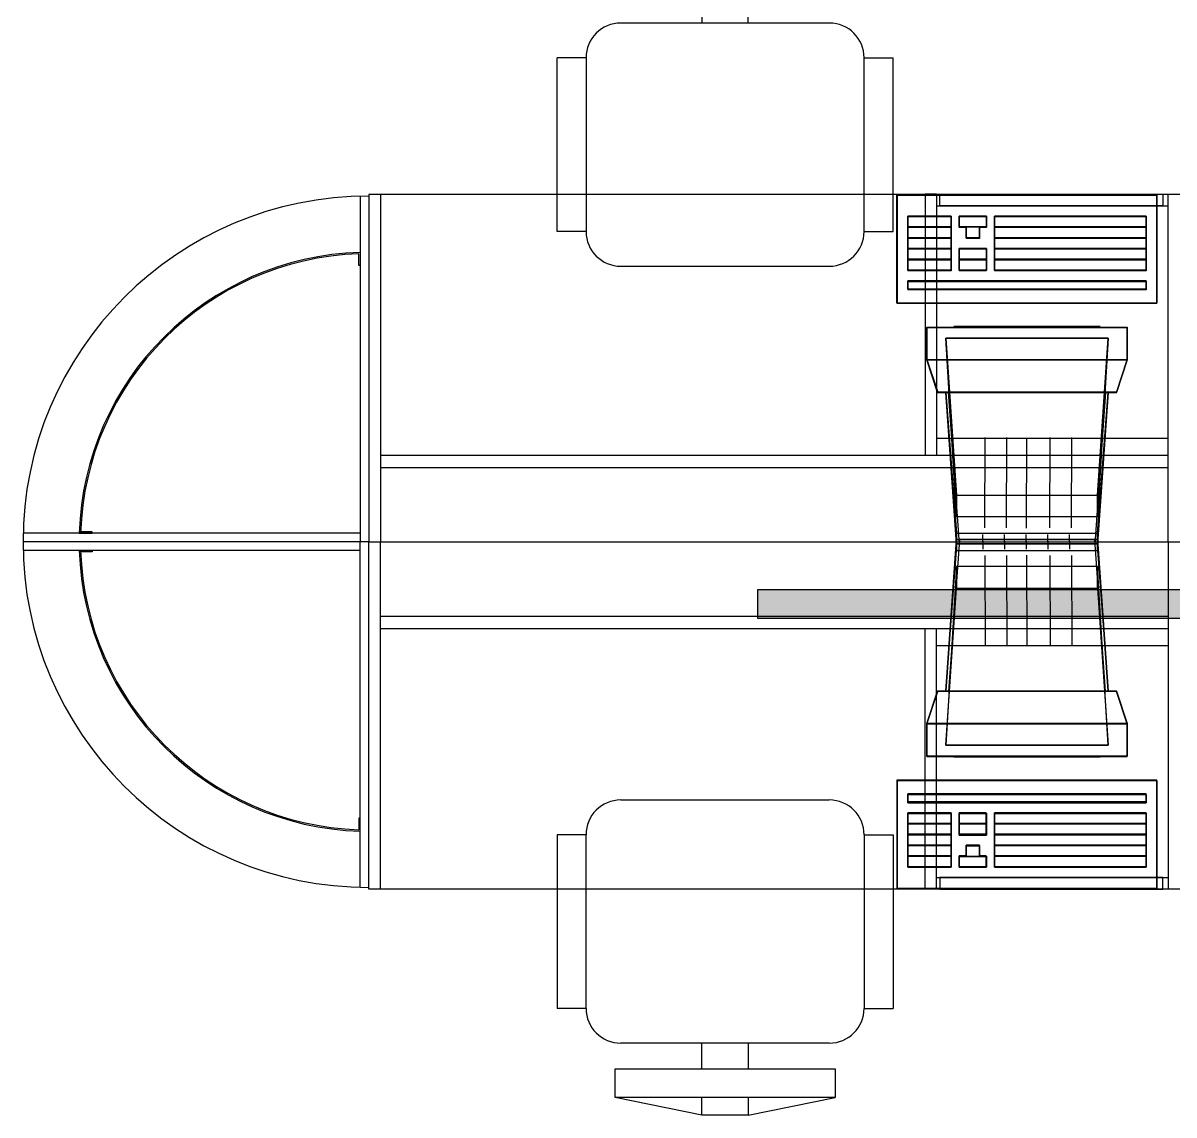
# Model space of a CAD drawing. Header units: metres. Extents: x -11 to 85, y -301 to 135.
# Drawn here: x 43.954 to 45.941, y 34.518 to 36.404 of the extents above; entities that cross this region are included whole.
import ezdxf

# ---------------------------------------------------------------- set-up
doc = ezdxf.new("R2010")
doc.units = ezdxf.units.M
doc.header["$LTSCALE"] = 0.036
for name, color, linetype in [('arxitek corofos', 252, 'Continuous'), ('Epipla', 252, 'Continuous'), ('hatch color', 252, 'Continuous'), ('HLEK_FL001_SYMBOLS', 230, 'Continuous')]:
    doc.layers.add(name, color=color, linetype=linetype)

# ---------------------------------------------------------------- blocks, each defined once
blk = doc.blocks.new('tr.w')
at = {"layer": 'Epipla'}
for p, q in [((90.588, 26.8153), (90.588, 26.7712)), ((90.668, 26.7712), (90.668, 26.8153)), ((90.808, 26.7712), (90.448, 26.7712)), ((90.338, 26.4112), (90.338, 26.7112)), ((90.388, 26.7112), (90.338, 26.7112)), ((90.388, 26.7112), (90.388, 26.4112)), ((90.868, 26.7112), (90.918, 26.7112)), ((90.868, 26.4112), (90.868, 26.7112)), ((90.918, 26.4112), (90.918, 26.7112)), ((89.9981, 26.4723), (89.9981, 25.8753)), ((91.413, 26.4753), (90.013, 26.4753)), ((90.013, 26.4753), (90.013, 25.8753)), ((90.013, 26.4723), (90.013, 25.8753)), ((90.033, 26.4753), (90.033, 25.8753)), ((90.9248, 26.4741), (91.3735, 26.4741)), ((90.9248, 26.2872), (90.9248, 26.4741)), ((90.9732, 26.4754), (90.9732, 26.0251)), ((90.9929, 26.4754), (90.9732, 26.4754)), ((90.9929, 26.4754), (90.9929, 26.0251)), ((90.999, 26.4553), (90.999, 26.4754)), ((90.999, 26.4754), (91.384, 26.4754)), ((91.3735, 26.4741), (91.3735, 26.2872)), ((91.384, 26.4754), (91.384, 26.4553)), ((91.393, 25.8753), (91.393, 26.4753)), ((90.9929, 26.4553), (91.393, 26.4553)), ((91.384, 26.4553), (90.999, 26.4553)), ((91.0182, 26.4367, 0.0001), (90.9435, 26.4367, 0.0001)), ((90.9435, 26.4367, 0.0001), (90.9435, 26.3432, 0.0001)), ((91.0182, 26.4367, 0.0001), (91.0182, 26.3432, 0.0001)), ((91.079, 26.4367, 0.0001), (91.0323, 26.4367, 0.0001)), ((91.0323, 26.4367, 0.0001), (91.0323, 26.418, 0.0001)), ((91.079, 26.4367, 0.0001), (91.079, 26.418, 0.0001)), ((91.093, 26.4367, 0.0001), (91.093, 26.3432, 0.0001)), ((91.3548, 26.4367, 0.0001), (91.093, 26.4367, 0.0001)), ((91.3548, 26.4367, 0.0001), (91.3548, 26.3432, 0.0001)), ((90.388, 26.4112), (90.338, 26.4112)), ((90.868, 26.4112), (90.918, 26.4112)), ((91.0182, 26.418, 0.0001), (90.9435, 26.418, 0.0001)), ((91.044, 26.418, 0.0001), (91.0323, 26.418, 0.0001)), ((91.044, 26.418, 0.0001), (91.044, 26.3993, 0.0001)), ((91.079, 26.418, 0.0001), (91.0673, 26.418, 0.0001)), ((91.0673, 26.418, 0.0001), (91.0673, 26.3993, 0.0001)), ((91.3548, 26.418, 0.0001), (91.093, 26.418, 0.0001)), ((91.0182, 26.3993, 0.0001), (90.9435, 26.3993, 0.0001)), ((91.0673, 26.3993, 0.0001), (91.044, 26.3993, 0.0001)), ((91.3548, 26.3993, 0.0001), (91.093, 26.3993, 0.0001)), ((89.9958, 26.3527), (89.9958, 26.3727)), ((89.9981, 26.375), (89.9981, 26.3527)), ((91.0182, 26.3806, 0.0001), (90.9435, 26.3806, 0.0001)), ((91.079, 26.3806, 0.0001), (91.0323, 26.3806, 0.0001)), ((91.0323, 26.3806, 0.0001), (91.0323, 26.3432, 0.0001)), ((91.079, 26.3806, 0.0001), (91.079, 26.3432, 0.0001)), ((91.3548, 26.3806, 0.0001), (91.093, 26.3806, 0.0001)), ((89.9981, 26.3527), (89.9958, 26.3527)), ((90.448, 26.3512), (90.808, 26.3512)), ((91.0182, 26.3619, 0.0001), (90.9435, 26.3619, 0.0001)), ((91.079, 26.3619, 0.0001), (91.0323, 26.3619, 0.0001)), ((91.3548, 26.3619, 0.0001), (91.093, 26.3619, 0.0001)), ((91.0182, 26.3432, 0.0001), (90.9435, 26.3432, 0.0001)), ((91.079, 26.3432, 0.0001), (91.0323, 26.3432, 0.0001)), ((91.3548, 26.3432, 0.0001), (91.093, 26.3432, 0.0001)), ((90.9435, 26.3245, 0.0001), (90.9435, 26.3105, 0.0001)), ((91.3548, 26.3245, 0.0001), (90.9435, 26.3245, 0.0001)), ((91.3548, 26.3105, 0.0001), (90.9435, 26.3105, 0.0001)), ((91.3548, 26.3245, 0.0001), (91.3548, 26.3105, 0.0001)), ((91.3735, 26.2872), (90.9248, 26.2872)), ((90.9764, 26.2459), (91.3223, 26.2459)), ((90.9764, 26.2459), (90.9764, 26.1898)), ((91.3223, 26.2459), (91.3223, 26.1898)), ((90.9764, 26.1898), (91.3223, 26.1898)), ((90.9764, 26.1898), (90.9951, 26.1337)), ((91.3223, 26.1898), (91.3036, 26.1337)), ((91.3036, 26.1337), (90.9951, 26.1337)), ((91.0325, 25.872), (91.0138, 26.1337)), ((91.2849, 26.1337), (91.2662, 25.872)), ((90.9929, 26.0542), (91.393, 26.0542)), ((90.033, 26.0251), (91.393, 26.0251)), ((90.033, 26.0036), (91.393, 26.0036)), ((89.9981, 25.8902), (89.416, 25.8902)), ((90.013, 25.8753), (89.416, 25.8753)), ((90.013, 25.8753), (89.416, 25.8753)), ((89.9981, 25.2783), (89.9981, 25.8753)), ((90.013, 25.2783), (90.013, 25.8753)), ((90.013, 25.2753), (90.013, 25.8753)), ((90.013, 25.8753), (91.413, 25.8753)), ((90.013, 25.8753), (91.413, 25.8753)), ((90.033, 25.2753), (90.033, 25.8753)), ((91.0325, 25.8787), (91.0138, 25.6169)), ((91.2662, 25.8787), (91.0325, 25.8787)), ((91.2662, 25.872), (91.0325, 25.872)), ((91.2849, 25.6169), (91.2662, 25.8787)), ((91.393, 25.8753), (91.393, 25.2753)), ((89.9981, 25.8604), (89.416, 25.8604)), ((89.5132, 25.8604), (89.5356, 25.8604)), ((89.5356, 25.8581), (89.5156, 25.8581)), ((89.5356, 25.8604), (89.5356, 25.8581)), ((90.033, 25.747), (91.393, 25.747)), ((90.033, 25.7255), (91.393, 25.7255)), ((90.9732, 25.2753), (90.9732, 25.7255)), ((90.9929, 25.2753), (90.9929, 25.7255)), ((90.9929, 25.6964), (91.393, 25.6964)), ((90.9764, 25.5608), (90.9951, 25.6169)), ((91.3036, 25.6169), (90.9951, 25.6169)), ((91.3223, 25.5608), (91.3036, 25.6169)), ((90.9764, 25.5608), (91.3223, 25.5608)), ((90.9764, 25.5047), (90.9764, 25.5608)), ((91.3223, 25.5047), (91.3223, 25.5608)), ((90.9764, 25.5047), (91.3223, 25.5047)), ((91.3735, 25.4635), (90.9248, 25.4635)), ((90.9248, 25.4635), (90.9248, 25.2765)), ((91.3735, 25.2765), (91.3735, 25.4635)), ((91.3548, 25.4401, 0.0001), (90.9435, 25.4401, 0.0001)), ((90.9435, 25.4261, 0.0001), (90.9435, 25.4401, 0.0001)), ((91.3548, 25.4261, 0.0001), (91.3548, 25.4401, 0.0001)), ((90.448, 25.4293), (90.808, 25.4293)), ((91.3548, 25.4261, 0.0001), (90.9435, 25.4261, 0.0001)), ((89.9981, 25.398), (89.9958, 25.398)), ((89.9958, 25.398), (89.9958, 25.3779)), ((89.9981, 25.3756), (89.9981, 25.398)), ((91.0182, 25.4074, 0.0001), (90.9435, 25.4074, 0.0001)), ((90.9435, 25.3139, 0.0001), (90.9435, 25.4074, 0.0001)), ((91.0182, 25.3139, 0.0001), (91.0182, 25.4074, 0.0001)), ((91.079, 25.4074, 0.0001), (91.0323, 25.4074, 0.0001)), ((91.0323, 25.37, 0.0001), (91.0323, 25.4074, 0.0001)), ((91.079, 25.37, 0.0001), (91.079, 25.4074, 0.0001)), ((91.093, 25.3139, 0.0001), (91.093, 25.4074, 0.0001)), ((91.3548, 25.4074, 0.0001), (91.093, 25.4074, 0.0001)), ((91.3548, 25.3139, 0.0001), (91.3548, 25.4074, 0.0001)), ((91.0182, 25.3887, 0.0001), (90.9435, 25.3887, 0.0001)), ((91.079, 25.3887, 0.0001), (91.0323, 25.3887, 0.0001)), ((91.3548, 25.3887, 0.0001), (91.093, 25.3887, 0.0001)), ((90.388, 25.3693), (90.338, 25.3693)), ((90.338, 25.3693), (90.338, 25.0693)), ((90.388, 25.0693), (90.388, 25.3693)), ((90.868, 25.3693), (90.918, 25.3693)), ((90.868, 25.3693), (90.868, 25.0693)), ((90.918, 25.3693), (90.918, 25.0693)), ((91.0182, 25.37, 0.0001), (90.9435, 25.37, 0.0001)), ((91.079, 25.37, 0.0001), (91.0323, 25.37, 0.0001)), ((91.3548, 25.37, 0.0001), (91.093, 25.37, 0.0001)), ((91.0182, 25.3513, 0.0001), (90.9435, 25.3513, 0.0001)), ((91.0673, 25.3513, 0.0001), (91.044, 25.3513, 0.0001)), ((91.044, 25.3326, 0.0001), (91.044, 25.3513, 0.0001)), ((91.0673, 25.3326, 0.0001), (91.0673, 25.3513, 0.0001)), ((91.3548, 25.3513, 0.0001), (91.093, 25.3513, 0.0001)), ((91.0182, 25.3326, 0.0001), (90.9435, 25.3326, 0.0001)), ((91.0323, 25.3139, 0.0001), (91.0323, 25.3326, 0.0001)), ((91.044, 25.3326, 0.0001), (91.0323, 25.3326, 0.0001)), ((91.079, 25.3326, 0.0001), (91.0673, 25.3326, 0.0001)), ((91.079, 25.3139, 0.0001), (91.079, 25.3326, 0.0001)), ((91.3548, 25.3326, 0.0001), (91.093, 25.3326, 0.0001)), ((91.0182, 25.3139, 0.0001), (90.9435, 25.3139, 0.0001)), ((90.9929, 25.2953), (91.393, 25.2953)), ((91.384, 25.2953), (90.999, 25.2953)), ((90.999, 25.2953), (90.999, 25.2752)), ((91.079, 25.3139, 0.0001), (91.0323, 25.3139, 0.0001)), ((91.3548, 25.3139, 0.0001), (91.093, 25.3139, 0.0001)), ((91.384, 25.2752), (91.384, 25.2953)), ((91.413, 25.2753), (90.013, 25.2753)), ((90.9248, 25.2765), (91.3735, 25.2765)), ((90.9929, 25.2753), (90.9732, 25.2753)), ((90.999, 25.2752), (91.384, 25.2752)), ((90.388, 25.0693), (90.338, 25.0693)), ((90.868, 25.0693), (90.918, 25.0693)), ((90.808, 25.0093), (90.448, 25.0093)), ((90.588, 24.9652), (90.588, 25.0093)), ((90.668, 25.0093), (90.668, 24.9652)), ((90.438, 24.9652), (90.818, 24.9652)), ((90.438, 24.9152), (90.438, 24.9652)), ((90.818, 24.9652), (90.818, 24.9152)), ((90.588, 24.8852), (90.438, 24.9152)), ((90.818, 24.9152), (90.438, 24.9152)), ((90.588, 24.8852), (90.588, 24.9152)), ((90.668, 24.9152), (90.668, 24.8852)), ((90.668, 24.8852), (90.818, 24.9152)), ((90.668, 24.8852), (90.588, 24.8852))]:
    blk.add_line(p, q, dxfattribs=at)
at = {"layer": 'Epipla', "extrusion": (1.21853e-17, 0.099504, 0.995037)}
for p, q in [((91.0183, 26.419, 0.0291), (90.9435, 26.419, 0.0291)), ((91.3549, 26.419, 0.0291), (91.0931, 26.419, 0.0291)), ((91.0183, 26.4004, 0.0309), (90.9435, 26.4004, 0.0309)), ((91.3549, 26.4004, 0.0309), (91.0931, 26.4004, 0.0309)), ((91.0183, 26.3818, 0.0328), (90.9435, 26.3818, 0.0328)), ((91.3549, 26.3818, 0.0328), (91.0931, 26.3818, 0.0328)), ((91.0183, 26.3632, 0.0346), (90.9435, 26.3632, 0.0346)), ((91.0791, 26.3632, 0.0346), (91.0324, 26.3632, 0.0346)), ((91.3549, 26.3632, 0.0346), (91.0931, 26.3632, 0.0346))]:
    blk.add_line(p, q, dxfattribs=at)
at = {"layer": 'Epipla', "extrusion": (-2.72784e-15, -0.175791, 0.984428)}
for p, q in [((91.0762, 25.8992, 0.2762), (91.077, 26.0556, 0.3041)), ((91.1137, 25.8992, 0.2762), (91.1145, 26.0556, 0.3041)), ((91.1481, 25.8985, 0.2759), (91.1488, 26.0549, 0.3038)), ((91.1887, 25.8992, 0.2762), (91.1895, 26.0556, 0.3041)), ((91.2262, 25.8992, 0.2762), (91.2269, 26.0556, 0.3041))]:
    blk.add_line(p, q, dxfattribs=at)
at = {"layer": 'Epipla', "extrusion": (-1.22e-16, -0.996241, -0.08663)}
for p, q in [((91.073, 25.8744, 0.2375), (91.073, 25.888, 0.0804)), ((91.1104, 25.8744, 0.2375), (91.1104, 25.888, 0.0804)), ((91.1479, 25.8744, 0.2375), (91.1479, 25.888, 0.0804)), ((91.1854, 25.8744, 0.2375), (91.1854, 25.888, 0.0804)), ((91.2229, 25.8744, 0.2375), (91.2229, 25.888, 0.0804))]:
    blk.add_line(p, q, dxfattribs=at)
at = {"layer": 'Epipla', "extrusion": (2.44001e-16, 0.996241, -0.08663)}
for p, q in [((91.073, 25.8763, 0.2375), (91.073, 25.8626, 0.0804)), ((91.1104, 25.8763, 0.2375), (91.1104, 25.8626, 0.0804)), ((91.1479, 25.8763, 0.2375), (91.1479, 25.8626, 0.0804)), ((91.1854, 25.8763, 0.2375), (91.1854, 25.8626, 0.0804)), ((91.2229, 25.8763, 0.2375), (91.2229, 25.8626, 0.0804))]:
    blk.add_line(p, q, dxfattribs=at)
at = {"layer": 'Epipla', "extrusion": (-2.66326e-15, 0.175791, 0.984428)}
for p, q in [((91.0762, 25.8514, 0.2762), (91.077, 25.695, 0.3041)), ((91.1137, 25.8514, 0.2762), (91.1145, 25.695, 0.3041)), ((91.1481, 25.8522, 0.2759), (91.1488, 25.6957, 0.3038)), ((91.1887, 25.8514, 0.2762), (91.1895, 25.695, 0.3041)), ((91.2262, 25.8514, 0.2762), (91.2269, 25.695, 0.3041))]:
    blk.add_line(p, q, dxfattribs=at)
at = {"layer": 'Epipla', "extrusion": (-2.43706e-17, -0.099504, 0.995037)}
for p, q in [((91.0183, 25.3874, 0.0346), (90.9435, 25.3874, 0.0346)), ((91.0791, 25.3874, 0.0346), (91.0324, 25.3874, 0.0346)), ((91.3549, 25.3874, 0.0346), (91.0931, 25.3874, 0.0346)), ((91.0183, 25.3688, 0.0328), (90.9435, 25.3688, 0.0328)), ((91.3549, 25.3688, 0.0328), (91.0931, 25.3688, 0.0328)), ((91.0183, 25.3502, 0.0309), (90.9435, 25.3502, 0.0309)), ((91.3549, 25.3502, 0.0309), (91.0931, 25.3502, 0.0309)), ((91.0183, 25.3316, 0.0291), (90.9435, 25.3316, 0.0291)), ((91.3549, 25.3316, 0.0291), (91.0931, 25.3316, 0.0291))]:
    blk.add_line(p, q, dxfattribs=at)
at = {"layer": 'Epipla'}
blk.add_lwpolyline([(89.5132, 25.8902), (89.5356, 25.8902), (89.5356, 25.8925), (89.5156, 25.8925)], dxfattribs=at)
for centre, radius, start, end in [((90.448, 26.7112), 0.06, 90, 180), ((90.808, 26.7112), 0.06, 0, 90), ((90.013, 25.8753), 0.597, 90, 180), ((90.448, 26.4112), 0.06, 180, 270), ((90.808, 26.4112), 0.06, 270, 0), ((90.013, 25.8753), 0.5, 91.7106, 178.2894), ((90.013, 25.8753), 0.4977, 91.9761, 178.2894), ((90.013, 25.8753), 0.597, 180, 270), ((90.013, 25.8753), 0.5, 181.7106, 268.2894), ((90.013, 25.8753), 0.4977, 181.7106, 268.0239), ((90.448, 25.3693), 0.06, 90, 180), ((90.808, 25.3693), 0.06, 0, 90), ((90.448, 25.0693), 0.06, 180, 270), ((90.808, 25.0693), 0.06, 270, 0)]:
    blk.add_arc(centre, radius, start, end, dxfattribs=at)
for points, invisible_edges in [([(90.9249, 26.4744, 0.0187), (90.9249, 26.4744), (90.9249, 26.2874)], 12), ([(90.9249, 26.2874), (90.9249, 26.2874, 0.0374), (90.9249, 26.4744, 0.0187)], 12), ([(91.3736, 26.4744, 0.0187), (90.9249, 26.4744, 0.0187), (90.9249, 26.2874, 0.0374)], 12), ([(90.9249, 26.2874, 0.0374), (91.3736, 26.2874, 0.0374), (91.3736, 26.4744, 0.0187)], 12), ([(91.3736, 26.4744), (90.9249, 26.4744), (91.3736, 26.4744, 0.0187)], 6), ([(90.9249, 26.4744, 0.0187), (91.3736, 26.4744, 0.0187), (90.9249, 26.4744)], 6), ([(91.3736, 26.4744, 0.0187), (91.3736, 26.2874, 0.0374), (91.3736, 26.4744)], 6), ([(91.3736, 26.2874), (91.3736, 26.4744), (91.3736, 26.2874, 0.0374)], 6), ([(91.0183, 26.4372, 0.0226), (90.9435, 26.4372, 0.0226), (90.9435, 26.4377, 0.0272)], 12), ([(90.9435, 26.4377, 0.0272), (91.0183, 26.4377, 0.0272), (91.0183, 26.4372, 0.0226)], 12), ([(90.9435, 26.3446, 0.0365), (90.9435, 26.4377, 0.0272), (90.9435, 26.4372, 0.0226)], 12), ([(91.0183, 26.4377, 0.0272), (90.9435, 26.4377, 0.0272), (90.9435, 26.3446, 0.0365)], 12), ([(90.9435, 26.3446, 0.0365), (91.0183, 26.3446, 0.0365), (91.0183, 26.4377, 0.0272)], 12), ([(90.9435, 26.4372, 0.0226), (90.9435, 26.3442, 0.0319), (90.9435, 26.3446, 0.0365)], 12), ([(91.0183, 26.3442, 0.0319), (91.0183, 26.4372, 0.0226), (91.0183, 26.4377, 0.0272)], 12), ([(91.0183, 26.4377, 0.0272), (91.0183, 26.3446, 0.0365), (91.0183, 26.3442, 0.0319)], 12), ([(91.0791, 26.4372, 0.0226), (91.0324, 26.4372, 0.0226), (91.0324, 26.4377, 0.0272)], 12), ([(91.0324, 26.4377, 0.0272), (91.0791, 26.4377, 0.0272), (91.0791, 26.4372, 0.0226)], 12), ([(91.0324, 26.419, 0.0291), (91.0324, 26.4377, 0.0272), (91.0324, 26.4372, 0.0226)], 12), ([(91.0324, 26.419, 0.0291), (91.0791, 26.419, 0.0291), (91.0324, 26.4377, 0.0272)], 6), ([(91.0324, 26.4377, 0.0272), (91.0791, 26.419, 0.0291), (91.0791, 26.4377, 0.0272)], 5), ([(91.0324, 26.4372, 0.0226), (91.0324, 26.4186, 0.0244), (91.0324, 26.419, 0.0291)], 12), ([(91.0791, 26.4186, 0.0244), (91.0791, 26.4372, 0.0226), (91.0791, 26.4377, 0.0272)], 12), ([(91.0791, 26.4377, 0.0272), (91.0791, 26.419, 0.0291), (91.0791, 26.4186, 0.0244)], 12), ([(91.3549, 26.4372, 0.0226), (91.0931, 26.4372, 0.0226), (91.3549, 26.4377, 0.0272)], 6), ([(91.0931, 26.4377, 0.0272), (91.3549, 26.4377, 0.0272), (91.0931, 26.4372, 0.0226)], 6), ([(91.0931, 26.4372, 0.0226), (91.0931, 26.3442, 0.0319), (91.0931, 26.4377, 0.0272)], 6), ([(91.0931, 26.3446, 0.0365), (91.0931, 26.4377, 0.0272), (91.0931, 26.3442, 0.0319)], 6), ([(91.3549, 26.4377, 0.0272), (91.0931, 26.4377, 0.0272), (91.0931, 26.3446, 0.0365)], 12), ([(91.0931, 26.3446, 0.0365), (91.3549, 26.3446, 0.0365), (91.3549, 26.4377, 0.0272)], 12), ([(91.3549, 26.4377, 0.0272), (91.3549, 26.3446, 0.0365), (91.3549, 26.4372, 0.0226)], 6), ([(91.3549, 26.3442, 0.0319), (91.3549, 26.4372, 0.0226), (91.3549, 26.3446, 0.0365)], 6), ([(91.0324, 26.4186, 0.0244), (91.044, 26.4186, 0.0244), (91.044, 26.419, 0.0291)], 12), ([(91.044, 26.419, 0.0291), (91.0324, 26.419, 0.0291), (91.0324, 26.4186, 0.0244)], 12), ([(91.044, 26.4004, 0.0309), (91.044, 26.419, 0.0291), (91.044, 26.4186, 0.0244)], 12), ([(91.0674, 26.4004, 0.0309), (91.0674, 26.419, 0.0291), (91.044, 26.4004, 0.0309)], 6), ([(91.044, 26.419, 0.0291), (91.044, 26.4004, 0.0309), (91.0674, 26.419, 0.0291)], 6), ([(91.044, 26.4186, 0.0244), (91.044, 26.4, 0.0263), (91.044, 26.4004, 0.0309)], 12), ([(91.0791, 26.4186, 0.0244), (91.0791, 26.419, 0.0291), (91.0674, 26.419, 0.0291)], 12), ([(91.0791, 26.4186, 0.0244), (91.0674, 26.419, 0.0291), (91.0674, 26.4186, 0.0244)], 5), ([(91.0674, 26.4, 0.0263), (91.0674, 26.4186, 0.0244), (91.0674, 26.419, 0.0291)], 12), ([(91.0674, 26.419, 0.0291), (91.0674, 26.4004, 0.0309), (91.0674, 26.4, 0.0263)], 12), ([(91.044, 26.4, 0.0263), (91.0674, 26.4, 0.0263), (91.0674, 26.4004, 0.0309)], 12), ([(91.0674, 26.4004, 0.0309), (91.044, 26.4004, 0.0309), (91.044, 26.4, 0.0263)], 12), ([(91.0791, 26.3814, 0.0281), (91.0324, 26.3814, 0.0281), (91.0324, 26.3818, 0.0328)], 12), ([(91.0324, 26.3818, 0.0328), (91.0791, 26.3818, 0.0328), (91.0791, 26.3814, 0.0281)], 12), ([(91.0324, 26.3446, 0.0365), (91.0324, 26.3818, 0.0328), (91.0324, 26.3814, 0.0281)], 12), ([(91.0791, 26.3818, 0.0328), (91.0324, 26.3818, 0.0328), (91.0324, 26.3446, 0.0365)], 12), ([(91.0324, 26.3446, 0.0365), (91.0791, 26.3446, 0.0365), (91.0791, 26.3818, 0.0328)], 12), ([(91.0324, 26.3814, 0.0281), (91.0324, 26.3442, 0.0319), (91.0324, 26.3446, 0.0365)], 12), ([(91.0791, 26.3442, 0.0319), (91.0791, 26.3814, 0.0281), (91.0791, 26.3818, 0.0328)], 12), ([(91.0791, 26.3818, 0.0328), (91.0791, 26.3446, 0.0365), (91.0791, 26.3442, 0.0319)], 12), ([(90.9435, 26.3442, 0.0319), (91.0183, 26.3442, 0.0319), (91.0183, 26.3446, 0.0365)], 12), ([(91.0183, 26.3446, 0.0365), (90.9435, 26.3446, 0.0365), (90.9435, 26.3442, 0.0319)], 12), ([(91.0324, 26.3442, 0.0319), (91.0791, 26.3442, 0.0319), (91.0791, 26.3446, 0.0365)], 12), ([(91.0791, 26.3446, 0.0365), (91.0324, 26.3446, 0.0365), (91.0324, 26.3442, 0.0319)], 12), ([(91.0931, 26.3442, 0.0319), (91.3549, 26.3442, 0.0319), (91.0931, 26.3446, 0.0365)], 6), ([(91.3549, 26.3446, 0.0365), (91.0931, 26.3446, 0.0365), (91.3549, 26.3442, 0.0319)], 6), ([(91.3549, 26.3256, 0.0337), (90.9435, 26.3256, 0.0337), (90.9435, 26.326, 0.0384)], 12), ([(90.9435, 26.326, 0.0384), (91.3549, 26.326, 0.0384), (91.3549, 26.3256, 0.0337)], 12), ([(90.9435, 26.3121, 0.0398), (90.9435, 26.326, 0.0384), (90.9435, 26.3256, 0.0337)], 12), ([(91.3549, 26.326, 0.0384), (90.9435, 26.326, 0.0384), (90.9435, 26.3121, 0.0398)], 12), ([(90.9435, 26.3121, 0.0398), (91.3549, 26.3121, 0.0398), (91.3549, 26.326, 0.0384)], 12), ([(90.9435, 26.3256, 0.0337), (90.9435, 26.3116, 0.0351), (90.9435, 26.3121, 0.0398)], 12), ([(91.3549, 26.3121, 0.0398), (90.9435, 26.3121, 0.0398), (90.9435, 26.3116, 0.0351)], 7), ([(90.9435, 26.3116, 0.0351), (91.3549, 26.3116, 0.0351), (90.9435, 26.3121, 0.0398)], 14), ([(91.3549, 26.3121, 0.0398), (90.9435, 26.3121, 0.0398), (91.3549, 26.3116, 0.0351)], 7), ([(91.3549, 26.3116, 0.0351), (91.3549, 26.3256, 0.0337), (91.3549, 26.326, 0.0384)], 12), ([(91.3549, 26.326, 0.0384), (91.3549, 26.3121, 0.0398), (91.3549, 26.3116, 0.0351)], 12), ([(91.3736, 26.2874, 0.0374), (90.9249, 26.2874, 0.0374), (91.3736, 26.2874)], 6), ([(90.9249, 26.2874), (91.3736, 26.2874), (90.9249, 26.2874, 0.0374)], 6), ([(90.9763, 26.1894, 0.0561), (90.9763, 26.1894, 0.3739), (90.9763, 26.2455, 0.0561)], 6), ([(90.9763, 26.2455, 0.3739), (90.9763, 26.2455, 0.0561), (90.9763, 26.1894, 0.3739)], 6), ([(91.3221, 26.2455, 0.3739), (90.9763, 26.2455, 0.3739), (90.9763, 26.1894, 0.3739)], 12), ([(90.9763, 26.1894, 0.3739), (91.3221, 26.1894, 0.3739), (91.3221, 26.2455, 0.3739)], 12), ([(91.3221, 26.2455, 0.0561), (90.9763, 26.2455, 0.0561), (91.3221, 26.2455, 0.3739)], 6), ([(90.9763, 26.2455, 0.3739), (91.3221, 26.2455, 0.3739), (90.9763, 26.2455, 0.0561)], 6), ([(91.3221, 26.1894, 0.3739), (91.3221, 26.1894, 0.0561), (91.3221, 26.2455, 0.0561)], 12), ([(91.3221, 26.2455, 0.0561), (91.3221, 26.2455, 0.3739), (91.3221, 26.1894, 0.3739)], 12), ([(91.009, 26.2268, 0.0561), (91.0277, 25.9557), (91.0277, 25.9183, 0.0561)], 5), ([(91.009, 26.2268), (91.0277, 25.9557), (91.009, 26.2268, 0.0561)], 6), ([(91.2894, 26.2268), (91.009, 26.2268), (91.2894, 26.2268, 0.0561)], 6), ([(91.009, 26.2268, 0.0561), (91.2894, 26.2268, 0.0561), (91.009, 26.2268)], 6), ([(91.2707, 25.9557), (91.2894, 26.2268, 0.0561), (91.2707, 25.9183, 0.0561)], 5), ([(91.2707, 25.9557), (91.2894, 26.2268), (91.2894, 26.2268, 0.0561)], 12), ([(90.9763, 26.1894, 0.3739), (90.9763, 26.1894, 0.0561), (90.995, 26.1333, 0.0561)], 12), ([(90.9763, 26.1894, 0.3739), (90.995, 26.1333, 0.0561), (90.995, 26.1333, 0.3459)], 5), ([(90.995, 26.1333, 0.3459), (91.3221, 26.1894, 0.3739), (90.9763, 26.1894, 0.3739)], 5), ([(91.3035, 26.1333, 0.3459), (91.3221, 26.1894, 0.3739), (90.995, 26.1333, 0.3459)], 6), ([(91.3221, 26.1894, 0.0561), (91.3221, 26.1894, 0.3739), (91.3035, 26.1333, 0.0561)], 6), ([(91.3035, 26.1333, 0.0561), (91.3221, 26.1894, 0.3739), (91.3035, 26.1333, 0.3459)], 5), ([(90.995, 26.1333, 0.3459), (91.009, 26.1333, 0.3178), (91.3035, 26.1333, 0.3459)], 7), ([(90.995, 26.1333, 0.3459), (90.995, 26.1333, 0.0561), (91.009, 26.1333, 0.0561)], 12), ([(90.995, 26.1333, 0.3459), (91.009, 26.1333, 0.0561), (91.009, 26.1333, 0.3178)], 13), ([(91.0277, 25.8716, 0.2711), (91.2894, 26.1333, 0.3178), (91.009, 26.1333, 0.3178)], 5), ([(91.009, 26.1333, 0.0561), (91.0277, 25.8716, 0.2711), (91.009, 26.1333, 0.3178)], 5), ([(91.0277, 25.8903, 0.0561), (91.0277, 25.8716, 0.2711), (91.009, 26.1333, 0.0561)], 6), ([(91.2894, 26.1333, 0.3178), (91.3035, 26.1333, 0.3459), (91.009, 26.1333, 0.3178)], 7), ([(91.2707, 25.8716, 0.2711), (91.2894, 26.1333, 0.3178), (91.0277, 25.8716, 0.2711)], 6), ([(91.2707, 25.8716, 0.2711), (91.2894, 26.1333, 0.0561), (91.2894, 26.1333, 0.3178)], 5), ([(91.2707, 25.8716, 0.2711), (91.2707, 25.8903, 0.0561), (91.2894, 26.1333, 0.0561)], 12), ([(91.3035, 26.1333, 0.0561), (91.3035, 26.1333, 0.3459), (91.2894, 26.1333, 0.3178)], 14), ([(91.3035, 26.1333, 0.0561), (91.2894, 26.1333, 0.3178), (91.2894, 26.1333, 0.0561)], 5), ([(91.2707, 25.9183, 0.0561), (91.0277, 25.9183, 0.0561), (91.2707, 25.9557)], 6), ([(91.0277, 25.9557), (91.2707, 25.9557), (91.0277, 25.9183, 0.0561)], 6), ([(91.2707, 25.8716, 0.2711), (91.0277, 25.8716, 0.2711), (91.0277, 25.8903, 0.0561)], 12), ([(91.0277, 25.8903, 0.0561), (91.2707, 25.8903, 0.0561), (91.2707, 25.8716, 0.2711)], 12), ([(91.0277, 25.879, 0.2711), (91.2894, 25.6173, 0.3178), (91.009, 25.6173, 0.3178)], 5), ([(91.009, 25.6173, 0.0561), (91.0277, 25.879, 0.2711), (91.009, 25.6173, 0.3178)], 5), ([(91.0277, 25.8603, 0.0561), (91.0277, 25.879, 0.2711), (91.009, 25.6173, 0.0561)], 6), ([(91.2707, 25.879, 0.2711), (91.2894, 25.6173, 0.3178), (91.0277, 25.879, 0.2711)], 6), ([(91.2707, 25.879, 0.2711), (91.0277, 25.879, 0.2711), (91.0277, 25.8603, 0.0561)], 12), ([(91.0277, 25.8603, 0.0561), (91.2707, 25.8603, 0.0561), (91.2707, 25.879, 0.2711)], 12), ([(91.2707, 25.879, 0.2711), (91.2894, 25.6173, 0.0561), (91.2894, 25.6173, 0.3178)], 5), ([(91.2707, 25.879, 0.2711), (91.2707, 25.8603, 0.0561), (91.2894, 25.6173, 0.0561)], 12), ([(91.009, 25.5238, 0.0561), (91.0277, 25.7949), (91.0277, 25.8323, 0.0561)], 5), ([(91.2707, 25.8323, 0.0561), (91.0277, 25.8323, 0.0561), (91.2707, 25.7949)], 6), ([(91.0277, 25.7949), (91.2707, 25.7949), (91.0277, 25.8323, 0.0561)], 6), ([(91.2707, 25.7949), (91.2894, 25.5238, 0.0561), (91.2707, 25.8323, 0.0561)], 5), ([(91.009, 25.5238), (91.0277, 25.7949), (91.009, 25.5238, 0.0561)], 6), ([(91.2707, 25.7949), (91.2894, 25.5238), (91.2894, 25.5238, 0.0561)], 12), ([(90.9763, 25.5612, 0.3739), (90.9763, 25.5612, 0.0561), (90.995, 25.6173, 0.0561)], 12), ([(90.9763, 25.5612, 0.3739), (90.995, 25.6173, 0.0561), (90.995, 25.6173, 0.3459)], 5), ([(90.995, 25.6173, 0.3459), (91.3221, 25.5612, 0.3739), (90.9763, 25.5612, 0.3739)], 5), ([(90.995, 25.6173, 0.3459), (91.009, 25.6173, 0.3178), (91.3035, 25.6173, 0.3459)], 7), ([(90.995, 25.6173, 0.3459), (90.995, 25.6173, 0.0561), (91.009, 25.6173, 0.0561)], 12), ([(90.995, 25.6173, 0.3459), (91.009, 25.6173, 0.0561), (91.009, 25.6173, 0.3178)], 13), ([(91.3035, 25.6173, 0.3459), (91.3221, 25.5612, 0.3739), (90.995, 25.6173, 0.3459)], 6), ([(91.2894, 25.6173, 0.3178), (91.3035, 25.6173, 0.3459), (91.009, 25.6173, 0.3178)], 7), ([(91.3035, 25.6173, 0.0561), (91.3035, 25.6173, 0.3459), (91.2894, 25.6173, 0.3178)], 14), ([(91.3035, 25.6173, 0.0561), (91.2894, 25.6173, 0.3178), (91.2894, 25.6173, 0.0561)], 5), ([(91.3221, 25.5612, 0.0561), (91.3221, 25.5612, 0.3739), (91.3035, 25.6173, 0.0561)], 6), ([(91.3035, 25.6173, 0.0561), (91.3221, 25.5612, 0.3739), (91.3035, 25.6173, 0.3459)], 5), ([(90.9763, 25.5612, 0.0561), (90.9763, 25.5612, 0.3739), (90.9763, 25.5051, 0.0561)], 6), ([(90.9763, 25.5051, 0.3739), (90.9763, 25.5051, 0.0561), (90.9763, 25.5612, 0.3739)], 6), ([(91.3221, 25.5051, 0.3739), (90.9763, 25.5051, 0.3739), (90.9763, 25.5612, 0.3739)], 12), ([(90.9763, 25.5612, 0.3739), (91.3221, 25.5612, 0.3739), (91.3221, 25.5051, 0.3739)], 12), ([(91.3221, 25.5612, 0.3739), (91.3221, 25.5612, 0.0561), (91.3221, 25.5051, 0.0561)], 12), ([(91.3221, 25.5051, 0.0561), (91.3221, 25.5051, 0.3739), (91.3221, 25.5612, 0.3739)], 12), ([(91.2894, 25.5238), (91.009, 25.5238), (91.2894, 25.5238, 0.0561)], 6), ([(91.009, 25.5238, 0.0561), (91.2894, 25.5238, 0.0561), (91.009, 25.5238)], 6), ([(91.3221, 25.5051, 0.0561), (90.9763, 25.5051, 0.0561), (91.3221, 25.5051, 0.3739)], 6), ([(90.9763, 25.5051, 0.3739), (91.3221, 25.5051, 0.3739), (90.9763, 25.5051, 0.0561)], 6), ([(90.9249, 25.2762, 0.0187), (90.9249, 25.2762), (90.9249, 25.4632)], 12), ([(90.9249, 25.4632), (90.9249, 25.4632, 0.0374), (90.9249, 25.2762, 0.0187)], 12), ([(91.3736, 25.4632, 0.0374), (90.9249, 25.4632, 0.0374), (91.3736, 25.4632)], 6), ([(90.9249, 25.4632), (91.3736, 25.4632), (90.9249, 25.4632, 0.0374)], 6), ([(91.3736, 25.2762, 0.0187), (90.9249, 25.2762, 0.0187), (90.9249, 25.4632, 0.0374)], 12), ([(90.9249, 25.4632, 0.0374), (91.3736, 25.4632, 0.0374), (91.3736, 25.2762, 0.0187)], 12), ([(91.3736, 25.2762, 0.0187), (91.3736, 25.4632, 0.0374), (91.3736, 25.2762)], 6), ([(91.3736, 25.4632), (91.3736, 25.2762), (91.3736, 25.4632, 0.0374)], 6), ([(91.3549, 25.4385, 0.0398), (90.9435, 25.4385, 0.0398), (90.9435, 25.439, 0.0351)], 7), ([(90.9435, 25.439, 0.0351), (91.3549, 25.439, 0.0351), (90.9435, 25.4385, 0.0398)], 14), ([(91.3549, 25.4385, 0.0398), (90.9435, 25.4385, 0.0398), (91.3549, 25.439, 0.0351)], 7), ([(90.9435, 25.4251, 0.0337), (90.9435, 25.439, 0.0351), (90.9435, 25.4385, 0.0398)], 12), ([(90.9435, 25.4385, 0.0398), (90.9435, 25.4246, 0.0384), (90.9435, 25.4251, 0.0337)], 12), ([(91.3549, 25.4246, 0.0384), (90.9435, 25.4246, 0.0384), (90.9435, 25.4385, 0.0398)], 12), ([(90.9435, 25.4385, 0.0398), (91.3549, 25.4385, 0.0398), (91.3549, 25.4246, 0.0384)], 12), ([(91.3549, 25.439, 0.0351), (91.3549, 25.4251, 0.0337), (91.3549, 25.4246, 0.0384)], 12), ([(91.3549, 25.4246, 0.0384), (91.3549, 25.4385, 0.0398), (91.3549, 25.439, 0.0351)], 12), ([(91.3549, 25.4251, 0.0337), (90.9435, 25.4251, 0.0337), (90.9435, 25.4246, 0.0384)], 12), ([(90.9435, 25.4246, 0.0384), (91.3549, 25.4246, 0.0384), (91.3549, 25.4251, 0.0337)], 12), ([(90.9435, 25.4065, 0.0319), (91.0183, 25.4065, 0.0319), (91.0183, 25.406, 0.0365)], 12), ([(91.0183, 25.406, 0.0365), (90.9435, 25.406, 0.0365), (90.9435, 25.4065, 0.0319)], 12), ([(90.9435, 25.3134, 0.0226), (90.9435, 25.4065, 0.0319), (90.9435, 25.406, 0.0365)], 12), ([(90.9435, 25.406, 0.0365), (90.9435, 25.313, 0.0272), (90.9435, 25.3134, 0.0226)], 12), ([(91.0183, 25.313, 0.0272), (90.9435, 25.313, 0.0272), (90.9435, 25.406, 0.0365)], 12), ([(90.9435, 25.406, 0.0365), (91.0183, 25.406, 0.0365), (91.0183, 25.313, 0.0272)], 12), ([(91.0183, 25.4065, 0.0319), (91.0183, 25.3134, 0.0226), (91.0183, 25.313, 0.0272)], 12), ([(91.0183, 25.313, 0.0272), (91.0183, 25.406, 0.0365), (91.0183, 25.4065, 0.0319)], 12), ([(91.0324, 25.4065, 0.0319), (91.0791, 25.4065, 0.0319), (91.0791, 25.406, 0.0365)], 12), ([(91.0791, 25.406, 0.0365), (91.0324, 25.406, 0.0365), (91.0324, 25.4065, 0.0319)], 12), ([(91.0324, 25.3692, 0.0281), (91.0324, 25.4065, 0.0319), (91.0324, 25.406, 0.0365)], 12), ([(91.0324, 25.406, 0.0365), (91.0324, 25.3688, 0.0328), (91.0324, 25.3692, 0.0281)], 12), ([(91.0791, 25.3688, 0.0328), (91.0324, 25.3688, 0.0328), (91.0324, 25.406, 0.0365)], 12), ([(91.0324, 25.406, 0.0365), (91.0791, 25.406, 0.0365), (91.0791, 25.3688, 0.0328)], 12), ([(91.0791, 25.4065, 0.0319), (91.0791, 25.3692, 0.0281), (91.0791, 25.3688, 0.0328)], 12), ([(91.0791, 25.3688, 0.0328), (91.0791, 25.406, 0.0365), (91.0791, 25.4065, 0.0319)], 12), ([(91.0931, 25.4065, 0.0319), (91.3549, 25.4065, 0.0319), (91.0931, 25.406, 0.0365)], 6), ([(91.3549, 25.406, 0.0365), (91.0931, 25.406, 0.0365), (91.3549, 25.4065, 0.0319)], 6), ([(91.0931, 25.3134, 0.0226), (91.0931, 25.4065, 0.0319), (91.0931, 25.313, 0.0272)], 6), ([(91.0931, 25.406, 0.0365), (91.0931, 25.313, 0.0272), (91.0931, 25.4065, 0.0319)], 6), ([(91.3549, 25.313, 0.0272), (91.0931, 25.313, 0.0272), (91.0931, 25.406, 0.0365)], 12), ([(91.0931, 25.406, 0.0365), (91.3549, 25.406, 0.0365), (91.3549, 25.313, 0.0272)], 12), ([(91.3549, 25.4065, 0.0319), (91.3549, 25.3134, 0.0226), (91.3549, 25.406, 0.0365)], 6), ([(91.3549, 25.313, 0.0272), (91.3549, 25.406, 0.0365), (91.3549, 25.3134, 0.0226)], 6), ([(91.0791, 25.3692, 0.0281), (91.0324, 25.3692, 0.0281), (91.0324, 25.3688, 0.0328)], 12), ([(91.0324, 25.3688, 0.0328), (91.0791, 25.3688, 0.0328), (91.0791, 25.3692, 0.0281)], 12), ([(91.044, 25.3506, 0.0263), (91.0674, 25.3506, 0.0263), (91.0674, 25.3502, 0.0309)], 12), ([(91.0674, 25.3502, 0.0309), (91.044, 25.3502, 0.0309), (91.044, 25.3506, 0.0263)], 12), ([(91.044, 25.332, 0.0244), (91.044, 25.3506, 0.0263), (91.044, 25.3502, 0.0309)], 12), ([(91.044, 25.3502, 0.0309), (91.044, 25.3316, 0.0291), (91.044, 25.332, 0.0244)], 12), ([(91.0674, 25.3502, 0.0309), (91.0674, 25.3316, 0.0291), (91.044, 25.3502, 0.0309)], 6), ([(91.044, 25.3316, 0.0291), (91.044, 25.3502, 0.0309), (91.0674, 25.3316, 0.0291)], 6), ([(91.0674, 25.3506, 0.0263), (91.0674, 25.332, 0.0244), (91.0674, 25.3316, 0.0291)], 12), ([(91.0674, 25.3316, 0.0291), (91.0674, 25.3502, 0.0309), (91.0674, 25.3506, 0.0263)], 12), ([(91.0324, 25.332, 0.0244), (91.044, 25.332, 0.0244), (91.044, 25.3316, 0.0291)], 12), ([(91.044, 25.3316, 0.0291), (91.0324, 25.3316, 0.0291), (91.0324, 25.332, 0.0244)], 12), ([(91.0324, 25.3134, 0.0226), (91.0324, 25.332, 0.0244), (91.0324, 25.3316, 0.0291)], 12), ([(91.0324, 25.3316, 0.0291), (91.0324, 25.313, 0.0272), (91.0324, 25.3134, 0.0226)], 12), ([(91.0324, 25.3316, 0.0291), (91.0791, 25.3316, 0.0291), (91.0324, 25.313, 0.0272)], 6), ([(91.0324, 25.313, 0.0272), (91.0791, 25.3316, 0.0291), (91.0791, 25.313, 0.0272)], 5), ([(91.0791, 25.332, 0.0244), (91.0791, 25.3316, 0.0291), (91.0674, 25.3316, 0.0291)], 12), ([(91.0791, 25.332, 0.0244), (91.0674, 25.3316, 0.0291), (91.0674, 25.332, 0.0244)], 5), ([(91.0791, 25.332, 0.0244), (91.0791, 25.3134, 0.0226), (91.0791, 25.313, 0.0272)], 12), ([(91.0791, 25.313, 0.0272), (91.0791, 25.3316, 0.0291), (91.0791, 25.332, 0.0244)], 12), ([(91.0183, 25.3134, 0.0226), (90.9435, 25.3134, 0.0226), (90.9435, 25.313, 0.0272)], 12), ([(90.9435, 25.313, 0.0272), (91.0183, 25.313, 0.0272), (91.0183, 25.3134, 0.0226)], 12), ([(91.0791, 25.3134, 0.0226), (91.0324, 25.3134, 0.0226), (91.0324, 25.313, 0.0272)], 12), ([(91.0324, 25.313, 0.0272), (91.0791, 25.313, 0.0272), (91.0791, 25.3134, 0.0226)], 12), ([(91.3549, 25.3134, 0.0226), (91.0931, 25.3134, 0.0226), (91.3549, 25.313, 0.0272)], 6), ([(91.0931, 25.313, 0.0272), (91.3549, 25.313, 0.0272), (91.0931, 25.3134, 0.0226)], 6), ([(91.3736, 25.2762), (90.9249, 25.2762), (91.3736, 25.2762, 0.0187)], 6), ([(90.9249, 25.2762, 0.0187), (91.3736, 25.2762, 0.0187), (90.9249, 25.2762)], 6)]:
    blk.add_3dface(points, dxfattribs=dict(at, invisible_edges=invisible_edges))
for points in [[(91.2754, 26.2469, 0.3272), (91.023, 26.2469, 0.3272), (91.023, 26.2469, 0.1028), (91.2754, 26.2469, 0.1028)], [(91.0464, 26.227, 0.028), (91.0277, 26.227, 0.028), (91.0277, 26.227, 0.014), (91.0464, 26.227, 0.014)], [(91.1025, 26.227, 0.028), (91.0838, 26.227, 0.028), (91.0838, 26.227, 0.014), (91.1025, 26.227, 0.014)], [(91.1399, 26.227, 0.028), (91.1212, 26.227, 0.028), (91.1212, 26.227, 0.014), (91.1399, 26.227, 0.014)], [(91.1773, 26.227, 0.028), (91.1586, 26.227, 0.028), (91.1586, 26.227, 0.014), (91.1773, 26.227, 0.014)], [(91.0464, 25.5237, 0.028), (91.0277, 25.5237, 0.028), (91.0277, 25.5237, 0.014), (91.0464, 25.5237, 0.014)], [(91.1025, 25.5237, 0.028), (91.0838, 25.5237, 0.028), (91.0838, 25.5237, 0.014), (91.1025, 25.5237, 0.014)], [(91.1399, 25.5237, 0.028), (91.1212, 25.5237, 0.028), (91.1212, 25.5237, 0.014), (91.1399, 25.5237, 0.014)], [(91.1773, 25.5237, 0.028), (91.1586, 25.5237, 0.028), (91.1586, 25.5237, 0.014), (91.1773, 25.5237, 0.014)], [(91.2754, 25.5037, 0.3272), (91.023, 25.5037, 0.3272), (91.023, 25.5037, 0.1028), (91.2754, 25.5037, 0.1028)]]:
    blk.add_3dface(points, dxfattribs=at)
blk = doc.blocks.new('lampes fthorismou 150')
at = {"layer": 'hatch color'}
blk.add_hatch(color=181, dxfattribs=at).paths.add_polyline_path([(5.4867, 4.6415), (5.4867, 4.6915), (6.9867, 4.6915), (6.9867, 4.6415)])
at = {"layer": 'HLEK_FL001_SYMBOLS'}
blk.add_lwpolyline([(5.4867, 4.6415), (5.4867, 4.6915), (6.9867, 4.6915), (6.9867, 4.6415)], close=True, dxfattribs=at)

msp = doc.modelspace()

# ---------------------------------------------------------------- block references
at = {"layer": 'arxitek corofos'}
msp.add_blockref('tr.w', (-45.4619, 9.6327), dxfattribs=at)
at = {"layer": 'HLEK_FL001_SYMBOLS', "rotation": 180}
msp.add_blockref('lampes fthorismou 150', (52.2093, 40.0669), dxfattribs=at)

doc.saveas('drawing.dxf')
